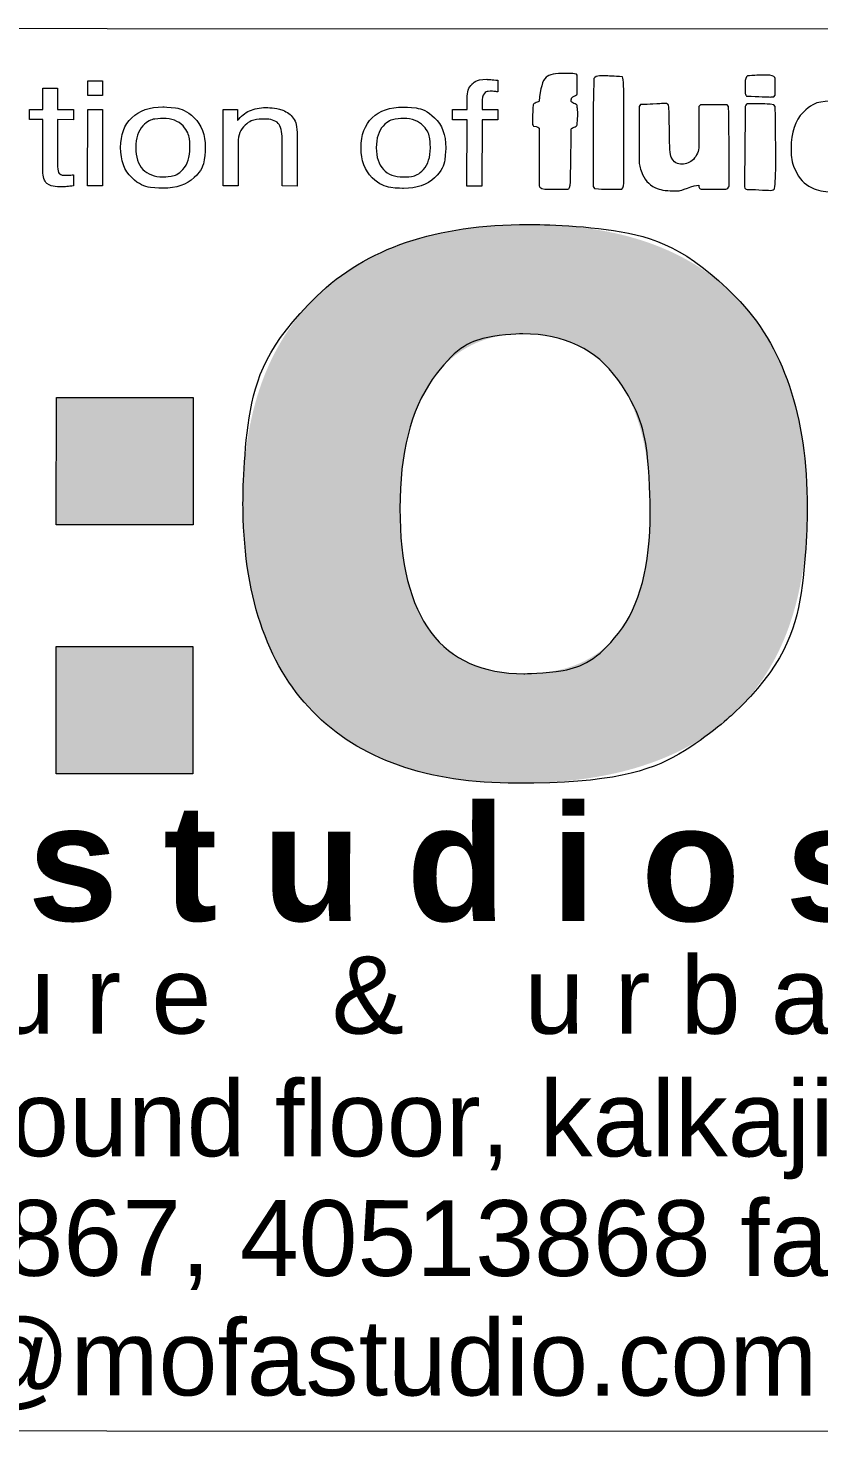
# Model space of a CAD drawing. Header units: millimetres. Extents: x 7675 to 3020127, y -133733 to 101228.
# Drawn here: x 3015582 to 3017314, y 79589 to 82664 of the extents above; entities that cross this region are included whole.
import ezdxf

# ---------------------------------------------------------------- set-up
doc = ezdxf.new("R2010")
doc.units = ezdxf.units.MM
doc.header["$LTSCALE"] = 600
doc.layers.add('ELEV_09_MOFA', color=15, linetype='Continuous', lineweight=9)

# ---------------------------------------------------------------- blocks, each defined once
blk = doc.blocks.new('21212')
h = blk.add_hatch(color=256)
edge = h.paths.add_edge_path()
edge.add_spline(control_points=[(3829.9, 1980.8), (4033.2, 2179.3), (4325.3, 2278.2), (4705.4, 2278.2), (4705.4, 2278.2), (5082, 2278.2), (5368.9, 2178.2), (5566.1, 1977.7)], knot_values=[0.375, 0.375, 0.375, 0.375, 0.5, 0.5, 0.5, 0.5001, 0.625, 0.625, 0.625, 0.625], degree=3, periodic=0)
edge.add_spline(control_points=[(5566.1, 1977.7), (5763.3, 1777.2), (5862.1, 1486), (5862.1, 1103.6), (5862.1, 1103.6), (5862.1, 729), (5760.7, 445.1), (5557.5, 251.8), (5557.5, 251.8), (5354.2, 58.5), (5054.7, -37.8), (4658.2, -37.8)], knot_values=[0.625, 0.625, 0.625, 0.625, 0.75, 0.75, 0.75, 0.7501, 0.875, 0.875, 0.875, 0.8751, 1, 1, 1, 1], degree=3, periodic=0)
edge.add_spline(control_points=[(4658.2, -37.8), (4287.6, -37.8), (4005.9, 61.1), (3813.4, 259.6)], knot_values=[0, 0, 0, 0, 0.125, 0.125, 0.125, 0.125], degree=3, periodic=0)
edge.add_spline(control_points=[(3813.4, 259.6), (3620.6, 458), (3524.4, 747.2), (3524.4, 1128), (3524.4, 1128), (3524.4, 1497.9), (3626.2, 1782.4), (3829.9, 1980.8)], knot_values=[0.125, 0.125, 0.125, 0.125, 0.25, 0.25, 0.25, 0.2501, 0.375, 0.375, 0.375, 0.375], degree=3, periodic=0)
edge = h.paths.add_edge_path(flags=16)
edge.add_spline(control_points=[(5077.2, 1635.2), (4987.5, 1761.2), (4856.6, 1824.4), (4683.7, 1824.4), (4683.7, 1824.4), (4522.9, 1824.4), (4397.7, 1761.2), (4308.4, 1634.7)], knot_values=[0.625, 0.625, 0.625, 0.625, 0.75, 0.75, 0.75, 0.7501, 0.875, 0.875, 0.875, 0.875], degree=3, periodic=0)
edge.add_spline(control_points=[(4308.4, 1634.7), (4219.1, 1508.3), (4174.5, 1330.1), (4174.5, 1100.5)], knot_values=[0.875, 0.875, 0.875, 0.875, 1, 1, 1, 1], degree=3, periodic=0)
edge.add_spline(control_points=[(4174.5, 1100.5), (4174.5, 873.1), (4217.4, 702.1), (4303.2, 587.6)], knot_values=[0, 0, 0, 0, 0.125, 0.125, 0.125, 0.125], degree=3, periodic=0)
edge.add_spline(control_points=[(4303.2, 587.6), (4389.4, 473.1), (4517.7, 416.1), (4688.9, 416.1), (4688.9, 416.1), (4862.3, 416.1), (4993.2, 472), (5080.7, 584.5)], knot_values=[0.125, 0.125, 0.125, 0.125, 0.25, 0.25, 0.25, 0.2501, 0.375, 0.375, 0.375, 0.375], degree=3, periodic=0)
edge.add_spline(control_points=[(5080.7, 584.5), (5168.3, 696.9), (5212, 863.7), (5212, 1085.5), (5212, 1085.5), (5212, 1325.9), (5167, 1509.3), (5077.2, 1635.2)], knot_values=[0.375, 0.375, 0.375, 0.375, 0.5, 0.5, 0.5, 0.5001, 0.625, 0.625, 0.625, 0.625], degree=3, periodic=0)
for points in [[(2750.9, 1560.6), (3317.3, 1560.6), (3317.3, 1032.1), (2750.9, 1032.1)], [(2750.9, 528.5), (3317.3, 528.5), (3317.3, 0), (2750.9, 0)]]:
    blk.add_hatch(color=256).paths.add_polyline_path(points)
at = {"linetype": 'Continuous', "lineweight": 0}
for points in [[(2750.9, 1560.6), (3317.3, 1560.6), (3317.3, 1032.1), (2750.9, 1032.1)], [(2750.9, 528.5), (3317.3, 528.5), (3317.3, 0), (2750.9, 0)]]:
    blk.add_lwpolyline(points, close=True, dxfattribs=at)
at = {"color": 7}
for points in [[(2880.3, 2812.3), (2880.3, 2812.3), (2880.3, 2873.1), (2880.3, 2873.1)], [(2880.3, 2873.1), (2880.3, 2873.1), (2941.7, 2873.1), (2941.7, 2873.1)], [(2941.7, 2873.1), (2941.7, 2873.1), (2941.7, 2812.3), (2941.7, 2812.3)], [(4551, 2878.6), (4557.6, 2878), (4567.3, 2877), (4580, 2875.4)], [(4580, 2875.4), (4580, 2875.4), (4580, 2827.5), (4580, 2827.5)], [(2694.4, 2754.1), (2694.4, 2754.1), (2694.4, 2842.5), (2694.4, 2842.5)], [(2694.4, 2842.5), (2694.4, 2842.5), (2755.8, 2842.5), (2755.8, 2842.5)], [(2755.8, 2842.5), (2755.8, 2842.5), (2755.8, 2754.1), (2755.8, 2754.1)], [(2941.7, 2812.3), (2941.7, 2812.3), (2880.3, 2812.3), (2880.3, 2812.3)], [(4452, 2754.1), (4452, 2754.1), (4452, 2800.8), (4452, 2800.8)], [(4522.7, 2820), (4516.9, 2813.2), (4514.1, 2800), (4514.1, 2780.7)], [(4580, 2827.5), (4573.4, 2828.4), (4567.9, 2829.2), (4563.5, 2829.7)], [(2639.7, 2711.7), (2639.7, 2711.7), (2639.7, 2754.1), (2639.7, 2754.1)], [(2639.7, 2754.1), (2639.7, 2754.1), (2694.4, 2754.1), (2694.4, 2754.1)], [(2755.8, 2754.1), (2755.8, 2754.1), (2821.7, 2754.1), (2821.7, 2754.1)], [(2821.7, 2754.1), (2821.7, 2754.1), (2821.7, 2711.7), (2821.7, 2711.7)], [(2880.3, 2437.1), (2880.3, 2437.1), (2880.3, 2754.1), (2880.3, 2754.1)], [(2880.3, 2754.1), (2880.3, 2754.1), (2941.7, 2754.1), (2941.7, 2754.1)], [(2941.7, 2754.1), (2941.7, 2754.1), (2941.7, 2437.1), (2941.7, 2437.1)], [(3442.3, 2437.1), (3442.3, 2437.1), (3442.3, 2754.1), (3442.3, 2754.1)], [(3442.3, 2754.1), (3442.3, 2754.1), (3501, 2754.1), (3501, 2754.1)], [(3501, 2754.1), (3501, 2754.1), (3501, 2707.9), (3501, 2707.9)], [(3501, 2707.9), (3515.2, 2726.2), (3531.8, 2739.8), (3551.2, 2748.7)], [(3688.2, 2751.2), (3707.1, 2744.1), (3721.7, 2733.2), (3731.9, 2718.8)], [(4391.8, 2711.7), (4391.8, 2711.7), (4391.8, 2754.1), (4391.8, 2754.1)], [(4391.8, 2754.1), (4391.8, 2754.1), (4452, 2754.1), (4452, 2754.1)], [(4514.1, 2780.7), (4514.1, 2780.7), (4514.1, 2754.1), (4514.1, 2754.1)], [(4514.1, 2754.1), (4514.1, 2754.1), (4580, 2754.1), (4580, 2754.1)], [(4580, 2754.1), (4580, 2754.1), (4580, 2711.7), (4580, 2711.7)], [(2694.4, 2711.7), (2694.4, 2711.7), (2639.7, 2711.7), (2639.7, 2711.7)], [(2694.4, 2498.9), (2694.4, 2498.9), (2694.4, 2711.7), (2694.4, 2711.7)], [(2821.7, 2711.7), (2821.7, 2711.7), (2755.8, 2711.7), (2755.8, 2711.7)], [(2755.8, 2711.7), (2755.8, 2711.7), (2755.8, 2517), (2755.8, 2517)], [(3016.9, 2596), (3016.9, 2649), (3032.2, 2690.4), (3062.9, 2720)], [(3108.8, 2685.9), (3089.5, 2665.2), (3079.8, 2635.3), (3079.8, 2596)], [(3532.3, 2689.4), (3513.3, 2672.5), (3503.7, 2648.6), (3503.7, 2617.6)], [(3685.9, 2632.1), (3685.9, 2663.2), (3680.4, 2684.9), (3669.3, 2696.8)], [(3731.9, 2718.8), (3737.7, 2711.1), (3741.7, 2702.1), (3744.3, 2691.7)], [(3744.3, 2691.7), (3746.7, 2681.4), (3748, 2665), (3748, 2642.4)], [(4013.2, 2596), (4013.2, 2649), (4028.5, 2690.4), (4059.2, 2720)], [(4105.1, 2685.9), (4085.8, 2665.2), (4076.1, 2635.3), (4076.1, 2596)], [(4452, 2711.7), (4452, 2711.7), (4391.8, 2711.7), (4391.8, 2711.7)], [(4452, 2437.1), (4452, 2437.1), (4452, 2711.7), (4452, 2711.7)], [(4580, 2711.7), (4580, 2711.7), (4514.1, 2711.7), (4514.1, 2711.7)], [(4514.1, 2711.7), (4514.1, 2711.7), (4514.1, 2437.1), (4514.1, 2437.1)], [(3685.9, 2437.1), (3685.9, 2437.1), (3685.9, 2632.1), (3685.9, 2632.1)], [(3748, 2642.4), (3748, 2642.4), (3748, 2627.4), (3748, 2627.4)], [(3748, 2627.4), (3748, 2627.4), (3748, 2437.1), (3748, 2437.1)], [(3063.1, 2471.5), (3032.3, 2501), (3016.9, 2542.5), (3016.9, 2596)], [(3079.8, 2596), (3079.8, 2556.7), (3089.6, 2526.7), (3109.1, 2505.9)], [(3503.7, 2617.6), (3503.7, 2617.6), (3503.7, 2437.1), (3503.7, 2437.1)], [(4059.4, 2471.5), (4028.6, 2501), (4013.2, 2542.5), (4013.2, 2596)], [(4076.1, 2596), (4076.1, 2556.7), (4085.9, 2526.7), (4105.4, 2505.9)], [(2711.7, 2447.4), (2700.2, 2457.1), (2694.4, 2474.3), (2694.4, 2498.9)], [(2801.8, 2481.7), (2806.9, 2481.9), (2813.5, 2482.3), (2821.7, 2482.9)], [(2821.7, 2482.9), (2821.7, 2482.9), (2821.7, 2437.7), (2821.7, 2437.7)], [(2821.7, 2437.7), (2811.4, 2436.1), (2802.3, 2435), (2794.2, 2434.2)], [(2941.7, 2437.1), (2941.7, 2437.1), (2880.3, 2437.1), (2880.3, 2437.1)], [(3503.7, 2437.1), (3503.7, 2437.1), (3442.3, 2437.1), (3442.3, 2437.1)], [(3748, 2437.1), (3748, 2437.1), (3685.9, 2437.1), (3685.9, 2437.1)], [(4514.1, 2437.1), (4514.1, 2437.1), (4452, 2437.1), (4452, 2437.1)], [(4308.4, 1634.7), (4219.1, 1508.3), (4174.5, 1330.1), (4174.5, 1100.5)], [(4174.5, 1100.5), (4174.5, 873.1), (4217.4, 702.1), (4303.2, 587.6)], [(4658.2, -37.8), (4287.6, -37.8), (4005.9, 61.1), (3813.4, 259.6)]]:
    blk.add_open_spline(points, degree=3, dxfattribs=at)
for points, knots in [([(4452, 2800.8), (4452, 2827.1), (4458.9, 2846.7), (4472.6, 2859.8), (4472.6, 2859.8), (4486.4, 2872.9), (4507, 2879.5), (4534.7, 2879.5), (4534.7, 2879.5), (4539, 2879.5), (4544.5, 2879.2), (4551, 2878.6)], [0.25, 0.25, 0.25, 0.25, 0.3, 0.3, 0.3, 0.325, 0.35, 0.35, 0.35, 0.375, 0.4, 0.4, 0.4, 0.4]), ([(4563.5, 2829.7), (4559, 2830.2), (4555.4, 2830.4), (4552.7, 2830.4), (4552.7, 2830.4), (4538.4, 2830.4), (4528.4, 2827), (4522.7, 2820)], [0.55, 0.55, 0.55, 0.55, 0.6, 0.6, 0.6, 0.625, 0.65, 0.65, 0.65, 0.65]), ([(3062.9, 2720), (3093.6, 2749.6), (3136.5, 2764.4), (3191.9, 2764.4), (3191.9, 2764.4), (3247.5, 2764.4), (3290.6, 2749.6), (3321.3, 2720.1)], [0.125, 0.125, 0.125, 0.125, 0.25, 0.25, 0.25, 0.3125, 0.375, 0.375, 0.375, 0.375]), ([(3551.2, 2748.7), (3570.5, 2757.6), (3593, 2762), (3618.6, 2762), (3618.6, 2762), (3646.1, 2762), (3669.3, 2758.4), (3688.2, 2751.2)], [0.5789474, 0.5789474, 0.5789474, 0.5789474, 0.6315789, 0.6315789, 0.6315789, 0.6578947, 0.6842105, 0.6842105, 0.6842105, 0.6842105]), ([(4059.2, 2720), (4089.9, 2749.6), (4132.8, 2764.4), (4188.2, 2764.4), (4188.2, 2764.4), (4243.8, 2764.4), (4286.9, 2749.6), (4317.6, 2720.1)], [0.125, 0.125, 0.125, 0.125, 0.25, 0.25, 0.25, 0.3125, 0.375, 0.375, 0.375, 0.375]), ([(3275.3, 2685.8), (3256.1, 2706.6), (3228.5, 2717), (3192.6, 2717), (3192.6, 2717), (3156.1, 2717), (3128.2, 2706.6), (3108.8, 2685.9)], [0.625, 0.625, 0.625, 0.625, 0.75, 0.75, 0.75, 0.8125, 0.875, 0.875, 0.875, 0.875]), ([(3275.3, 2505.9), (3294.4, 2526.7), (3303.9, 2556.7), (3303.9, 2596), (3303.9, 2596), (3303.9, 2635.1), (3294.4, 2665), (3275.3, 2685.8)], [0.375, 0.375, 0.375, 0.375, 0.5, 0.5, 0.5, 0.5625, 0.625, 0.625, 0.625, 0.625]), ([(3321.3, 2720.1), (3352.1, 2690.6), (3367.5, 2649.2), (3367.5, 2596), (3367.5, 2596), (3367.5, 2542.8), (3352.2, 2501.2), (3321.5, 2471.6)], [0.375, 0.375, 0.375, 0.375, 0.5, 0.5, 0.5, 0.5625, 0.625, 0.625, 0.625, 0.625]), ([(3669.3, 2696.8), (3658.2, 2708.7), (3639.2, 2714.7), (3612.4, 2714.7), (3612.4, 2714.7), (3578, 2714.7), (3551.3, 2706.3), (3532.3, 2689.4)], [0.1052632, 0.1052632, 0.1052632, 0.1052632, 0.1578947, 0.1578947, 0.1578947, 0.1842105, 0.2105263, 0.2105263, 0.2105263, 0.2105263]), ([(4271.6, 2685.8), (4252.4, 2706.6), (4224.8, 2717), (4188.9, 2717), (4188.9, 2717), (4152.4, 2717), (4124.5, 2706.6), (4105.1, 2685.9)], [0.625, 0.625, 0.625, 0.625, 0.75, 0.75, 0.75, 0.8125, 0.875, 0.875, 0.875, 0.875]), ([(4271.6, 2505.9), (4290.7, 2526.7), (4300.2, 2556.7), (4300.2, 2596), (4300.2, 2596), (4300.2, 2635.1), (4290.7, 2665), (4271.6, 2685.8)], [0.375, 0.375, 0.375, 0.375, 0.5, 0.5, 0.5, 0.5625, 0.625, 0.625, 0.625, 0.625]), ([(4317.6, 2720.1), (4348.4, 2690.6), (4363.8, 2649.2), (4363.8, 2596), (4363.8, 2596), (4363.8, 2542.8), (4348.5, 2501.2), (4317.9, 2471.6)], [0.375, 0.375, 0.375, 0.375, 0.5, 0.5, 0.5, 0.5625, 0.625, 0.625, 0.625, 0.625]), ([(2755.8, 2517), (2755.8, 2502.7), (2758.2, 2493.3), (2762.8, 2488.5), (2762.8, 2488.5), (2767.5, 2483.8), (2776.1, 2481.4), (2788.6, 2481.4), (2788.6, 2481.4), (2792.2, 2481.4), (2796.6, 2481.5), (2801.8, 2481.7)], [0, 0, 0, 0, 0.05, 0.05, 0.05, 0.075, 0.1, 0.1, 0.1, 0.125, 0.15, 0.15, 0.15, 0.15]), ([(3109.1, 2505.9), (3128.5, 2485.1), (3156.3, 2474.7), (3192.6, 2474.7), (3192.6, 2474.7), (3228.5, 2474.7), (3256.1, 2485.1), (3275.3, 2505.9)], [0.125, 0.125, 0.125, 0.125, 0.25, 0.25, 0.25, 0.3125, 0.375, 0.375, 0.375, 0.375]), ([(4105.4, 2505.9), (4124.8, 2485.1), (4152.6, 2474.7), (4188.9, 2474.7), (4188.9, 2474.7), (4224.8, 2474.7), (4252.4, 2485.1), (4271.6, 2505.9)], [0.125, 0.125, 0.125, 0.125, 0.25, 0.25, 0.25, 0.3125, 0.375, 0.375, 0.375, 0.375]), ([(2794.2, 2434.2), (2786.1, 2433.4), (2778.9, 2432.9), (2772.5, 2432.9), (2772.5, 2432.9), (2743.7, 2432.9), (2723.4, 2437.8), (2711.7, 2447.4)], [0.3, 0.3, 0.3, 0.3, 0.35, 0.35, 0.35, 0.375, 0.4, 0.4, 0.4, 0.4]), ([(3321.5, 2471.6), (3290.9, 2442), (3248, 2427.3), (3192.6, 2427.3), (3192.6, 2427.3), (3136.9, 2427.3), (3093.8, 2442), (3063.1, 2471.5)], [0.625, 0.625, 0.625, 0.625, 0.75, 0.75, 0.75, 0.8125, 0.875, 0.875, 0.875, 0.875]), ([(4317.9, 2471.6), (4287.2, 2442), (4244.3, 2427.3), (4188.9, 2427.3), (4188.9, 2427.3), (4133.2, 2427.3), (4090.1, 2442), (4059.4, 2471.5)], [0.625, 0.625, 0.625, 0.625, 0.75, 0.75, 0.75, 0.8125, 0.875, 0.875, 0.875, 0.875]), ([(3829.9, 1980.8), (4033.2, 2179.3), (4325.3, 2278.2), (4705.4, 2278.2), (4705.4, 2278.2), (5082, 2278.2), (5368.9, 2178.2), (5566.1, 1977.7)], [0.375, 0.375, 0.375, 0.375, 0.5, 0.5, 0.5, 0.5625, 0.625, 0.625, 0.625, 0.625]), ([(3813.4, 259.6), (3620.6, 458), (3524.4, 747.2), (3524.4, 1128), (3524.4, 1128), (3524.4, 1497.9), (3626.2, 1782.4), (3829.9, 1980.8)], [0.125, 0.125, 0.125, 0.125, 0.25, 0.25, 0.25, 0.3125, 0.375, 0.375, 0.375, 0.375]), ([(5566.1, 1977.7), (5763.3, 1777.2), (5862.1, 1486), (5862.1, 1103.6), (5862.1, 1103.6), (5862.1, 729), (5760.7, 445.1), (5557.5, 251.8), (5557.5, 251.8), (5354.2, 58.5), (5054.7, -37.8), (4658.2, -37.8)], [0.625, 0.625, 0.625, 0.625, 0.75, 0.75, 0.75, 0.8125, 0.875, 0.875, 0.875, 0.9375, 1, 1, 1, 1]), ([(5077.2, 1635.2), (4987.5, 1761.2), (4856.6, 1824.4), (4683.7, 1824.4), (4683.7, 1824.4), (4522.9, 1824.4), (4397.7, 1761.2), (4308.4, 1634.7)], [0.625, 0.625, 0.625, 0.625, 0.75, 0.75, 0.75, 0.8125, 0.875, 0.875, 0.875, 0.875]), ([(5080.7, 584.5), (5168.3, 696.9), (5212, 863.7), (5212, 1085.5), (5212, 1085.5), (5212, 1325.9), (5167, 1509.3), (5077.2, 1635.2)], [0.375, 0.375, 0.375, 0.375, 0.5, 0.5, 0.5, 0.5625, 0.625, 0.625, 0.625, 0.625]), ([(4303.2, 587.6), (4389.4, 473.1), (4517.7, 416.1), (4688.9, 416.1), (4688.9, 416.1), (4862.3, 416.1), (4993.2, 472), (5080.7, 584.5)], [0.125, 0.125, 0.125, 0.125, 0.25, 0.25, 0.25, 0.3125, 0.375, 0.375, 0.375, 0.375])]:
    blk.add_open_spline(points, degree=3, knots=knots, dxfattribs=at)
at = {"color": 72}
for points in [[(4779.2, 2888.2), (4764.7, 2874.7), (4755.3, 2841.5), (4750.9, 2788.7)], [(4860.4, 2904.4), (4818, 2904.4), (4790.9, 2899), (4779.2, 2888.2)], [(4881.6, 2904.4), (4881.6, 2904.4), (4860.4, 2904.4), (4860.4, 2904.4)], [(4905.4, 2900.9), (4893.9, 2903.2), (4886, 2904.4), (4881.6, 2904.4)], [(4908.5, 2896.8), (4908.5, 2896.8), (4905.4, 2900.9), (4905.4, 2900.9)], [(4908.5, 2817.6), (4908.5, 2817.6), (4908.5, 2896.8), (4908.5, 2896.8)], [(4977.5, 2883), (4975.4, 2817.1), (4974.4, 2736.7), (4974.4, 2641.9)], [(5001.3, 2894), (4990.7, 2894), (4982.8, 2890.3), (4977.5, 2883)], [(5022.5, 2894), (5022.5, 2894), (5001.3, 2894), (5001.3, 2894)], [(5096.2, 2890.5), (5061.2, 2892.8), (5036.6, 2894), (5022.5, 2894)], [(5102, 2773.7), (5102, 2840.8), (5100.1, 2879.7), (5096.2, 2890.5)], [(5604, 2854.1), (5604.3, 2849.1), (5604.5, 2845.2), (5604.5, 2842.5)], [(5644.6, 2896.3), (5625.2, 2895.1), (5615.2, 2894.3), (5614.6, 2894)], [(5728.9, 2883), (5728.9, 2890.7), (5721.3, 2895.3), (5706, 2896.8)], [(5728.9, 2814.2), (5728.9, 2814.2), (5728.9, 2883), (5728.9, 2883)], [(4895.9, 2810.1), (4904.3, 2814.4), (4908.5, 2816.9), (4908.5, 2817.6)], [(5604.5, 2842.5), (5604.5, 2842.5), (5604.5, 2835.6), (5604.5, 2821.7)], [(5604.5, 2821.7), (5606.2, 2815.9), (5608.1, 2812.2), (5610.2, 2810.7)], [(5723.2, 2807.2), (5723.2, 2807.2), (5728.9, 2814.2), (5728.9, 2814.2)], [(4738.8, 2783.2), (4732.2, 2781.1), (4728, 2778.1), (4726.2, 2774.3)], [(4750.9, 2788.7), (4749.4, 2787.2), (4745.4, 2785.4), (4738.8, 2783.2)], [(4908.5, 2770.8), (4907.3, 2774.3), (4902.8, 2777.3), (4895, 2779.8)], [(4909.8, 2752.6), (4908.9, 2760.5), (4908.5, 2766.6), (4908.5, 2770.8)], [(5102, 2463.8), (5102, 2463.8), (5102, 2773.7), (5102, 2773.7)], [(5171.3, 2774.8), (5171.3, 2774.8), (5165.6, 2767.3), (5165.6, 2767.3)], [(5165.6, 2767.3), (5165.6, 2767.3), (5165.6, 2536.1), (5165.6, 2536.1)], [(5222.1, 2777.2), (5208, 2776.4), (5191.1, 2775.6), (5171.3, 2774.8)], [(5290.5, 2657.5), (5290.2, 2721.5), (5289, 2759.4), (5287, 2771.4)], [(5419.4, 2774.8), (5419.4, 2774.8), (5412.3, 2767.3), (5412.3, 2767.3)], [(5412.3, 2767.3), (5412.3, 2767.3), (5412.3, 2604.9), (5412.3, 2604.9)], [(5529.8, 2774.8), (5529.8, 2774.8), (5419.4, 2774.8), (5419.4, 2774.8)], [(5535.5, 2767.3), (5535.5, 2767.3), (5529.8, 2774.8), (5529.8, 2774.8)], [(5538.1, 2581.2), (5538.1, 2622.4), (5537.3, 2684.5), (5535.5, 2767.3)], [(5612.9, 2778.3), (5607.6, 2778.3), (5604.6, 2771.6), (5604, 2758.1)], [(5604, 2758.1), (5604.3, 2751.9), (5604.5, 2742.9), (5604.5, 2730.9)], [(5677.7, 2778.3), (5677.7, 2778.3), (5612.9, 2778.3), (5612.9, 2778.3)], [(5723.2, 2774.8), (5701.4, 2777.2), (5686.3, 2778.3), (5677.7, 2778.3)], [(5728.9, 2767.3), (5728.9, 2767.3), (5723.2, 2774.8), (5723.2, 2774.8)], [(4723.1, 2706.1), (4722.5, 2694.5), (4724.1, 2687.7), (4728, 2685.8)], [(4728, 2685.8), (4743.3, 2683.1), (4750.9, 2680), (4750.9, 2676.6)], [(4750.9, 2676.6), (4750.9, 2676.6), (4750.9, 2438.3), (4750.9, 2438.3)], [(4883.3, 2673.1), (4885.1, 2676.6), (4889.3, 2679.4), (4895.9, 2681.5)], [(4895.9, 2681.5), (4902.5, 2683.6), (4906.7, 2686.8), (4908.5, 2691)], [(4908.5, 2691), (4908.5, 2696), (4908.9, 2703.3), (4909.8, 2712.7)], [(5604.5, 2730.9), (5604.5, 2730.9), (5601.8, 2452.8), (5601.8, 2452.8)], [(4881.1, 2494.4), (4882.6, 2549.9), (4883.3, 2609.5), (4883.3, 2673.1)], [(4974.4, 2641.9), (4974.4, 2641.9), (4974.4, 2512.9), (4974.4, 2512.9)], [(5298, 2557.4), (5293.3, 2566.7), (5290.8, 2600), (5290.5, 2657.5)], [(5412.3, 2604.9), (5412.3, 2581.7), (5404.8, 2562.8), (5389.8, 2548.2)], [(5538.1, 2438.9), (5538.1, 2438.9), (5538.1, 2581.2), (5538.1, 2581.2)], [(5795.3, 2565.5), (5796.5, 2541.7), (5804.4, 2516.6), (5819.1, 2490.4)], [(4974.4, 2512.9), (4974.4, 2509.8), (4974.4, 2504.5), (4974.4, 2496.8)], [(5165.6, 2536.1), (5165.6, 2522.6), (5170.2, 2505.8), (5179.3, 2485.8)], [(4869.7, 2423.9), (4875.5, 2423.9), (4879.1, 2433.7), (4880.2, 2453.4)], [(4880.2, 2453.4), (4880.5, 2462.6), (4880.8, 2476.3), (4881.1, 2494.4)], [(4974.4, 2496.8), (4974.7, 2487.1), (4974.8, 2479.6), (4974.8, 2474.2)], [(4974.8, 2474.2), (4974.8, 2474.2), (4974.8, 2461.1), (4974.8, 2434.9)], [(5093.6, 2423.9), (5099.2, 2429.3), (5102, 2442.6), (5102, 2463.8)], [(5179.3, 2485.8), (5192.8, 2456.5), (5213.3, 2436.8), (5240.6, 2426.8)], [(5601.8, 2452.8), (5601.8, 2442.4), (5602, 2436), (5602.3, 2433.7)], [(5819.1, 2490.4), (5836.2, 2459.6), (5859.7, 2438.2), (5889.8, 2426.2)], [(4750.9, 2438.3), (4750.9, 2428.7), (4765.2, 2423.9), (4793.7, 2423.9)], [(4793.7, 2423.9), (4793.7, 2423.9), (4869.7, 2423.9), (4869.7, 2423.9)], [(4974.8, 2434.9), (4974.8, 2434.9), (4980.6, 2427.4), (4980.6, 2427.4)], [(4980.6, 2427.4), (5003.5, 2425), (5019.7, 2423.9), (5029.1, 2423.9)], [(5029.1, 2423.9), (5029.1, 2423.9), (5093.6, 2423.9), (5093.6, 2423.9)], [(5365.5, 2429.1), (5386.1, 2437.2), (5401.7, 2441.2), (5412.3, 2441.2)], [(5412.3, 2441.2), (5412.3, 2430.1), (5415.6, 2424.5), (5422, 2424.5)], [(5422, 2424.5), (5422, 2424.5), (5524.4, 2424.5), (5524.4, 2424.5)], [(5524.4, 2424.5), (5527.1, 2424.5), (5530, 2426), (5533.3, 2429.1)], [(5533.3, 2429.1), (5536.5, 2432.2), (5538.1, 2435.5), (5538.1, 2438.9)], [(5661.6, 2421.9), (5683.3, 2420.5), (5699.5, 2419.8), (5710.4, 2419.8)], [(5710.4, 2419.8), (5719.5, 2419.8), (5724.7, 2422.5), (5725.9, 2427.9)], [(5889.8, 2426.2), (5912.1, 2417.3), (5941.1, 2412.9), (5976.7, 2412.9)]]:
    blk.add_open_spline(points, degree=3, dxfattribs=at)
for points, knots in [([(5614.6, 2894), (5607.6, 2890.9), (5604, 2880.5), (5604, 2862.7), (5604, 2862.7), (5604, 2861.2), (5604, 2858.3), (5604, 2854.1)], [0.6153846, 0.6153846, 0.6153846, 0.6153846, 0.6923077, 0.6923077, 0.6923077, 0.7307692, 0.7692308, 0.7692308, 0.7692308, 0.7692308]), ([(5706, 2896.8), (5703.9, 2897.2), (5694.1, 2897.4), (5676.4, 2897.4), (5676.4, 2897.4), (5668.2, 2897.4), (5657.6, 2897), (5644.6, 2896.3)], [0.3846154, 0.3846154, 0.3846154, 0.3846154, 0.4615385, 0.4615385, 0.4615385, 0.5, 0.5384615, 0.5384615, 0.5384615, 0.5384615]), ([(4895, 2779.8), (4887.2, 2782.3), (4883.3, 2786.4), (4883.3, 2792.2), (4883.3, 2792.2), (4883.3, 2799.9), (4887.5, 2805.9), (4895.9, 2810.1)], [0.39285714, 0.39285714, 0.39285714, 0.39285714, 0.42857143, 0.42857143, 0.42857143, 0.44642857, 0.46428571, 0.46428571, 0.46428571, 0.46428571]), ([(5610.2, 2810.7), (5662.6, 2808), (5696, 2806.7), (5710.4, 2806.7), (5710.4, 2806.7), (5712.2, 2806.7), (5716.4, 2806.8), (5723.2, 2807.2)], [0, 0, 0, 0, 0.0769231, 0.0769231, 0.0769231, 0.1153846, 0.1538462, 0.1538462, 0.1538462, 0.1538462]), ([(4726.2, 2774.3), (4724.4, 2755.8), (4723.6, 2736.5), (4723.6, 2716.5), (4723.6, 2716.5), (4723.6, 2716.1), (4723.4, 2712.6), (4723.1, 2706.1)], [0.78571429, 0.78571429, 0.78571429, 0.78571429, 0.82142857, 0.82142857, 0.82142857, 0.83928571, 0.85714286, 0.85714286, 0.85714286, 0.85714286]), ([(4909.8, 2712.7), (4910.7, 2722.1), (4911.2, 2729.4), (4911.2, 2734.4), (4911.2, 2734.4), (4911.2, 2738.6), (4910.7, 2744.7), (4909.8, 2752.6)], [0.25, 0.25, 0.25, 0.25, 0.28571429, 0.28571429, 0.28571429, 0.30357143, 0.32142857, 0.32142857, 0.32142857, 0.32142857]), ([(5287, 2771.4), (5286.1, 2776.8), (5281.4, 2779.5), (5272.9, 2779.5), (5272.9, 2779.5), (5265.8, 2779.5), (5248.9, 2778.7), (5222.1, 2777.2)], [0.84, 0.84, 0.84, 0.84, 0.88, 0.88, 0.88, 0.9, 0.92, 0.92, 0.92, 0.92]), ([(5725.9, 2427.9), (5729.7, 2445.3), (5731.6, 2485.6), (5731.6, 2548.8), (5731.6, 2548.8), (5731.6, 2564.6), (5730.7, 2637.4), (5728.9, 2767.3)], [0.0769231, 0.0769231, 0.0769231, 0.0769231, 0.1538462, 0.1538462, 0.1538462, 0.1923077, 0.2307692, 0.2307692, 0.2307692, 0.2307692]), ([(5844.7, 2743.1), (5811.5, 2709.1), (5794.9, 2659.6), (5794.9, 2594.5), (5794.9, 2594.5), (5794.9, 2580.6), (5795, 2570.9), (5795.3, 2565.5)], [0.80769231, 0.80769231, 0.80769231, 0.80769231, 0.84615385, 0.84615385, 0.84615385, 0.86538462, 0.88461538, 0.88461538, 0.88461538, 0.88461538]), ([(5974.5, 2789.9), (5974.5, 2789.9), (5971.9, 2789.9), (5966.6, 2789.9), (5966.6, 2789.9), (5915.7, 2789.9), (5875, 2774.3), (5844.7, 2743.1)], [0.73076923, 0.73076923, 0.73076923, 0.73076923, 0.76923077, 0.76923077, 0.76923077, 0.78846154, 0.80769231, 0.80769231, 0.80769231, 0.80769231]), ([(5389.8, 2548.2), (5376.6, 2535.1), (5360.7, 2528.5), (5342.2, 2528.5), (5342.2, 2528.5), (5322.4, 2528.5), (5307.7, 2538.2), (5298, 2557.4)], [0.68, 0.68, 0.68, 0.68, 0.72, 0.72, 0.72, 0.74, 0.76, 0.76, 0.76, 0.76]), ([(5240.6, 2426.8), (5258.3, 2420.2), (5284.3, 2417), (5318.8, 2417), (5318.8, 2417), (5329.4, 2417), (5344.9, 2421), (5365.5, 2429.1)], [0.12, 0.12, 0.12, 0.12, 0.16, 0.16, 0.16, 0.18, 0.2, 0.2, 0.2, 0.2]), ([(5602.3, 2433.7), (5603.7, 2427.2), (5607.3, 2423.9), (5612.9, 2423.9), (5612.9, 2423.9), (5623.8, 2423.9), (5640, 2423.2), (5661.6, 2421.9)], [0.7692308, 0.7692308, 0.7692308, 0.7692308, 0.8461538, 0.8461538, 0.8461538, 0.8846154, 0.9230769, 0.9230769, 0.9230769, 0.9230769])]:
    blk.add_open_spline(points, degree=3, knots=knots, dxfattribs=at)
blk = doc.blocks.new('LOGO MOFAAA')
blk.add_lwpolyline([(750.63, 54.334), (826.847, 54.306), (826.832, 14.158), (750.615, 14.186)], close=True)
at = {"xscale": 0.006904796293405031, "yscale": 0.006904796293405031, "zscale": 0.006904796293405031, "rotation": 359.9790943197136}
blk.add_blockref('21212', (755.591, 32.996), dxfattribs=at)
at = {"attachment_point": 1, "rotation": 359.9791}
for s, insert, char_height, width in [('{\\fSwis721 BT|b1|i0|c0|p34;m :o f a   s t u d i o s   p v t.   l t d.}', (753.389, 32.116), 3.3248, 77.22289), ('{\\fSwis721 BT|b0|i0|c0|p34;a r c h i t e c t u r e    &    u r b a n     l a n d s c a p e}', (753.388, 27.784), 2.21654, 71.71862), ('{\\fSwis721 BT|b0|i0|c0|p34;16/12, lower ground floor, kalkaji, new delhi-110019}', (753.24, 24.224), 2.16756, 77.92677), ('{\\fSwis721 BT|b0|i0|c0|p34;Ph. 011-40513867, 40513868 fax: 011-26287786  }', (753.239, 20.802), 2.16756, 77.92677), ('{\\fSwis721 BT|b0|i0|c0|p34;email: contact@mofastudio.com}', (753.238, 17.38), 2.16756, 77.92677)]:
    blk.add_mtext(s, dxfattribs=dict(at, insert=insert, char_height=char_height, width=width))

msp = doc.modelspace()

# ---------------------------------------------------------------- block references
at = {"layer": 'ELEV_09_MOFA', "xscale": 76.55405565996682, "yscale": 76.55405565996682, "zscale": 76.55405565996682}
msp.add_blockref('LOGO MOFAAA', (2956345.5, 78504.7, 0), dxfattribs=at)

doc.saveas('drawing.dxf')
